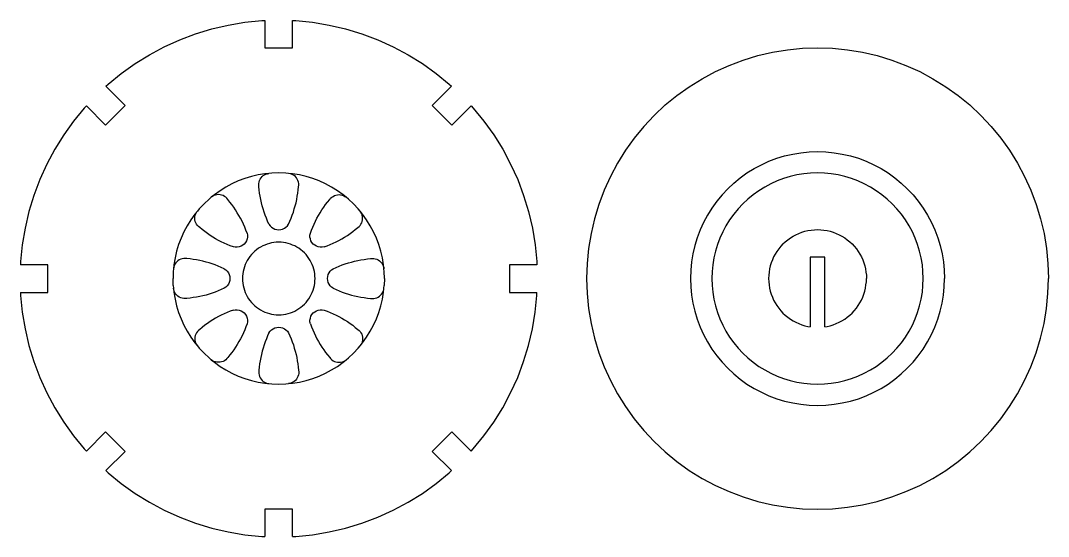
# Model space of a CAD drawing. Extents: x -264 to 264, y -276 to 276.
# Drawn here: x 111.2 to 254.2, y 48.8 to 120.6 of the extents above; entities that cross this region are included whole.
import ezdxf

# ---------------------------------------------------------------- set-up
doc = ezdxf.new("R2010")
doc.units = 0
doc.header["$MEASUREMENT"] = 0
doc.layers.get('0').update_dxf_attribs({"linetype": 'CONTINUOUS'})

msp = doc.modelspace()

# ---------------------------------------------------------------- linework, layer by layer
for p, q in [((140.1, 120.02), (142.42, 120.4)), ((142.42, 120.4), (144.76, 120.63)), ((144.76, 120.63), (145.19, 120.65)), ((145.19, 120.65), (145.19, 116.86)), ((149.04, 116.86), (149.04, 120.65)), ((149.04, 120.65), (149.47, 120.63)), ((149.47, 120.63), (151.81, 120.4)), ((151.81, 120.4), (154.13, 120.02)), ((133.35, 117.97), (135.55, 118.8)), ((135.55, 118.8), (137.8, 119.48)), ((137.8, 119.48), (140.1, 120.02)), ((154.13, 120.02), (156.42, 119.48)), ((156.42, 119.48), (158.68, 118.8)), ((158.68, 118.8), (160.88, 117.97)), ((131.2, 117), (133.35, 117.97)), ((160.88, 117.97), (163.02, 117)), ((127.13, 114.65), (129.13, 115.89)), ((129.13, 115.89), (131.2, 117)), ((145.19, 116.86), (149.04, 116.86)), ((163.02, 117), (165.1, 115.89)), ((165.1, 115.89), (167.1, 114.65)), ((213.74, 115.76), (215.79, 116.24)), ((215.79, 116.24), (217.86, 116.58)), ((217.86, 116.58), (219.95, 116.79)), ((219.95, 116.79), (222.05, 116.86)), ((222.05, 116.86), (224.15, 116.79)), ((224.15, 116.79), (226.24, 116.58)), ((226.24, 116.58), (228.32, 116.24)), ((228.32, 116.24), (230.36, 115.76)), ((125.22, 113.28), (127.13, 114.65)), ((167.1, 114.65), (169.01, 113.28)), ((207.85, 113.54), (209.76, 114.41)), ((209.76, 114.41), (211.73, 115.15)), ((211.73, 115.15), (213.74, 115.76)), ((230.36, 115.76), (232.37, 115.15)), ((232.37, 115.15), (234.34, 114.41)), ((234.34, 114.41), (236.26, 113.54)), ((123.4, 111.78), (125.22, 113.28)), ((169.01, 113.28), (170.83, 111.78)), ((205.99, 112.55), (207.85, 113.54)), ((236.26, 113.54), (238.11, 112.55)), ((123.08, 111.49), (123.4, 111.78)), ((170.83, 111.78), (171.14, 111.49)), ((204.21, 111.44), (205.99, 112.55)), ((238.11, 112.55), (239.89, 111.44)), ((125.76, 108.81), (123.08, 111.49)), ((171.14, 111.49), (168.46, 108.81)), ((200.88, 108.89), (202.5, 110.22)), ((202.5, 110.22), (204.21, 111.44)), ((239.89, 111.44), (241.6, 110.22)), ((241.6, 110.22), (243.23, 108.89)), ((120.36, 108.77), (120.07, 108.46)), ((120.36, 108.77), (123.04, 106.09)), ((123.04, 106.09), (125.76, 108.81)), ((168.46, 108.81), (171.18, 106.09)), ((171.18, 106.09), (173.86, 108.77)), ((173.86, 108.77), (174.16, 108.46)), ((199.34, 107.45), (200.88, 108.89)), ((243.23, 108.89), (244.76, 107.45)), ((120.07, 108.46), (118.58, 106.64)), ((174.16, 108.46), (175.65, 106.64)), ((199.34, 107.45), (197.9, 105.91)), ((244.76, 107.45), (246.2, 105.91)), ((118.58, 106.64), (117.21, 104.72)), ((175.65, 106.64), (177.02, 104.72)), ((197.9, 105.91), (196.57, 104.29)), ((246.2, 105.91), (247.53, 104.29)), ((117.21, 104.72), (115.96, 102.72)), ((177.02, 104.72), (178.27, 102.72)), ((196.57, 104.29), (195.35, 102.58)), ((247.53, 104.29), (248.76, 102.58)), ((115.96, 102.72), (114.85, 100.65)), ((178.27, 102.72), (179.37, 100.65)), ((195.35, 102.58), (194.24, 100.8)), ((216.37, 101.47), (217.48, 101.8)), ((217.48, 101.8), (218.6, 102.06)), ((218.6, 102.06), (219.75, 102.25)), ((219.75, 102.25), (220.9, 102.36)), ((220.9, 102.36), (222.05, 102.4)), ((222.05, 102.4), (223.21, 102.36)), ((223.21, 102.36), (224.36, 102.25)), ((224.36, 102.25), (225.5, 102.06)), ((225.5, 102.06), (226.62, 101.8)), ((226.62, 101.8), (227.73, 101.47)), ((248.76, 102.58), (249.86, 100.8)), ((114.85, 100.65), (113.88, 98.5)), ((179.37, 100.65), (180.35, 98.5)), ((194.24, 100.8), (193.25, 98.94)), ((213.22, 100.04), (214.24, 100.58)), ((214.24, 100.58), (215.29, 101.06)), ((215.29, 101.06), (216.37, 101.47)), ((227.73, 101.47), (228.81, 101.06)), ((228.81, 101.06), (229.86, 100.58)), ((229.86, 100.58), (230.88, 100.04)), ((249.86, 100.8), (250.86, 98.94)), ((142.39, 98.66), (141.49, 98.32)), ((143.31, 98.94), (142.39, 98.66)), ((144.25, 99.16), (143.31, 98.94)), ((145.19, 99.31), (144.25, 99.16)), ((144.53, 98.57), (144.65, 98.75)), ((144.65, 98.75), (144.79, 98.92)), ((144.79, 98.92), (144.95, 99.06)), ((144.95, 99.06), (145.14, 99.18)), ((145.14, 99.18), (145.33, 99.27)), ((145.75, 99.37), (145.19, 99.31)), ((145.33, 99.27), (145.54, 99.33)), ((145.54, 99.33), (145.75, 99.37)), ((146.15, 99.41), (145.75, 99.37)), ((147.11, 99.44), (146.15, 99.41)), ((148.08, 99.41), (147.11, 99.44)), ((148.47, 99.37), (148.08, 99.41)), ((148.69, 99.33), (148.47, 99.37)), ((149.03, 99.31), (148.47, 99.37)), ((148.9, 99.27), (148.69, 99.33)), ((149.09, 99.18), (148.9, 99.27)), ((149.98, 99.16), (149.03, 99.31)), ((149.27, 99.06), (149.09, 99.18)), ((149.44, 98.92), (149.27, 99.06)), ((149.58, 98.75), (149.44, 98.92)), ((149.7, 98.57), (149.58, 98.75)), ((150.92, 98.94), (149.98, 99.16)), ((151.84, 98.66), (150.92, 98.94)), ((152.74, 98.32), (151.84, 98.66)), ((193.25, 98.94), (192.38, 97.03)), ((210.4, 98.02), (211.3, 98.75)), ((211.3, 98.75), (212.24, 99.43)), ((212.24, 99.43), (213.22, 100.04)), ((217.33, 98.66), (216.42, 98.32)), ((218.25, 98.94), (217.33, 98.66)), ((219.18, 99.16), (218.25, 98.94)), ((220.13, 99.31), (219.18, 99.16)), ((221.09, 99.41), (220.13, 99.31)), ((222.05, 99.44), (221.09, 99.41)), ((223.01, 99.41), (222.05, 99.44)), ((223.97, 99.31), (223.01, 99.41)), ((224.92, 99.16), (223.97, 99.31)), ((225.86, 98.94), (224.92, 99.16)), ((226.78, 98.66), (225.86, 98.94)), ((227.68, 98.32), (226.78, 98.66)), ((230.88, 100.04), (231.86, 99.43)), ((231.86, 99.43), (232.8, 98.75)), ((232.8, 98.75), (233.7, 98.02)), ((250.86, 98.94), (251.72, 97.03)), ((113.88, 98.5), (113.05, 96.3)), ((139.76, 97.47), (138.95, 96.96)), ((140.61, 97.92), (139.76, 97.47)), ((141.49, 98.32), (140.61, 97.92)), ((144.33, 97.95), (144.37, 98.17)), ((144.33, 97.74), (144.33, 97.95)), ((144.35, 97.52), (144.33, 97.74)), ((144.39, 97.07), (144.35, 97.52)), ((144.37, 98.17), (144.44, 98.37)), ((144.44, 98.37), (144.53, 98.57)), ((149.79, 98.37), (149.7, 98.57)), ((149.86, 98.17), (149.79, 98.37)), ((149.83, 97.07), (149.88, 97.52)), ((149.89, 97.95), (149.86, 98.17)), ((149.88, 97.52), (149.9, 97.74)), ((149.9, 97.74), (149.89, 97.95)), ((153.62, 97.92), (152.74, 98.32)), ((154.46, 97.47), (153.62, 97.92)), ((155.28, 96.96), (154.46, 97.47)), ((180.35, 98.5), (181.18, 96.3)), ((209.56, 97.23), (208.77, 96.39)), ((209.56, 97.23), (210.4, 98.02)), ((214.7, 97.47), (213.88, 96.96)), ((215.55, 97.92), (214.7, 97.47)), ((216.42, 98.32), (215.55, 97.92)), ((228.55, 97.92), (227.68, 98.32)), ((229.4, 97.47), (228.55, 97.92)), ((230.22, 96.96), (229.4, 97.47)), ((233.7, 98.02), (234.54, 97.23)), ((234.54, 97.23), (235.33, 96.39)), ((113.05, 96.3), (112.37, 94.05)), ((137.42, 95.79), (136.72, 95.13)), ((137.73, 96.05), (137.42, 95.79)), ((138.16, 96.4), (137.73, 96.05)), ((137.91, 96.17), (137.73, 96.05)), ((138.1, 96.27), (137.91, 96.17)), ((138.3, 96.35), (138.1, 96.27)), ((138.95, 96.96), (138.16, 96.4)), ((138.52, 96.39), (138.3, 96.35)), ((138.73, 96.41), (138.52, 96.39)), ((138.95, 96.39), (138.73, 96.41)), ((139.16, 96.35), (138.95, 96.39)), ((139.37, 96.27), (139.16, 96.35)), ((139.56, 96.17), (139.37, 96.27)), ((139.74, 96.05), (139.56, 96.17)), ((139.89, 95.9), (139.74, 96.05)), ((140.03, 95.73), (139.89, 95.9)), ((144.45, 96.62), (144.39, 97.07)), ((144.52, 96.18), (144.45, 96.62)), ((144.61, 95.73), (144.52, 96.18)), ((149.62, 95.73), (149.7, 96.18)), ((149.7, 96.18), (149.77, 96.62)), ((149.77, 96.62), (149.83, 97.07)), ((154.2, 95.73), (154.33, 95.9)), ((154.33, 95.9), (154.49, 96.05)), ((154.49, 96.05), (154.67, 96.17)), ((154.67, 96.17), (154.86, 96.27)), ((154.86, 96.27), (155.07, 96.35)), ((155.07, 96.35), (155.28, 96.39)), ((156.06, 96.4), (155.28, 96.96)), ((155.28, 96.39), (155.5, 96.41)), ((155.5, 96.41), (155.71, 96.39)), ((155.71, 96.39), (155.92, 96.35)), ((155.92, 96.35), (156.13, 96.27)), ((156.5, 96.05), (156.06, 96.4)), ((156.13, 96.27), (156.32, 96.17)), ((156.32, 96.17), (156.5, 96.05)), ((156.81, 95.79), (156.5, 96.05)), ((157.51, 95.13), (156.81, 95.79)), ((181.18, 96.3), (181.86, 94.05)), ((192.38, 97.03), (191.64, 95.06)), ((208.77, 96.39), (208.04, 95.49)), ((212.36, 95.79), (211.66, 95.13)), ((213.1, 96.4), (212.36, 95.79)), ((213.88, 96.96), (213.1, 96.4)), ((231, 96.4), (230.22, 96.96)), ((231.74, 95.79), (231, 96.4)), ((232.45, 95.13), (231.74, 95.79)), ((235.33, 96.39), (236.06, 95.49)), ((251.72, 97.03), (252.46, 95.06)), ((136.06, 94.43), (135.81, 94.12)), ((136.06, 94.43), (136.72, 95.13)), ((140.32, 95.38), (140.03, 95.73)), ((140.59, 95.02), (140.32, 95.38)), ((140.86, 94.66), (140.59, 95.02)), ((141.11, 94.28), (140.86, 94.66)), ((144.71, 95.29), (144.61, 95.73)), ((144.82, 94.85), (144.71, 95.29)), ((144.94, 94.42), (144.82, 94.85)), ((145.08, 93.99), (144.94, 94.42)), ((149.15, 93.99), (149.28, 94.42)), ((149.28, 94.42), (149.41, 94.85)), ((149.41, 94.85), (149.52, 95.29)), ((149.52, 95.29), (149.62, 95.73)), ((153.12, 94.28), (153.37, 94.66)), ((153.37, 94.66), (153.64, 95.02)), ((153.64, 95.02), (153.91, 95.38)), ((153.91, 95.38), (154.2, 95.73)), ((158.17, 94.43), (157.51, 95.13)), ((158.42, 94.12), (158.17, 94.43)), ((191.64, 95.06), (191.03, 93.05)), ((207.36, 94.55), (206.75, 93.57)), ((208.04, 95.49), (207.36, 94.55)), ((211, 94.43), (210.39, 93.69)), ((211.66, 95.13), (211, 94.43)), ((233.1, 94.43), (232.45, 95.13)), ((233.72, 93.69), (233.1, 94.43)), ((236.06, 95.49), (236.74, 94.55)), ((236.74, 94.55), (237.35, 93.57)), ((252.46, 95.06), (253.07, 93.05)), ((112.37, 94.05), (111.83, 91.76)), ((135.45, 93.69), (134.89, 92.91)), ((135.81, 94.12), (135.45, 93.69)), ((135.45, 93.12), (135.46, 93.34)), ((135.46, 92.9), (135.45, 93.12)), ((135.46, 93.34), (135.51, 93.55)), ((135.51, 93.55), (135.58, 93.75)), ((135.58, 93.75), (135.68, 93.95)), ((135.68, 93.95), (135.81, 94.12)), ((141.35, 93.9), (141.11, 94.28)), ((141.58, 93.51), (141.35, 93.9)), ((141.8, 93.12), (141.58, 93.51)), ((142.01, 92.72), (141.8, 93.12)), ((145.23, 93.56), (145.08, 93.99)), ((145.39, 93.14), (145.23, 93.56)), ((145.57, 92.72), (145.39, 93.14)), ((148.66, 92.72), (148.84, 93.14)), ((148.84, 93.14), (149, 93.56)), ((149, 93.56), (149.15, 93.99)), ((152.22, 92.72), (152.42, 93.12)), ((152.42, 93.12), (152.64, 93.51)), ((152.64, 93.51), (152.88, 93.9)), ((152.88, 93.9), (153.12, 94.28)), ((158.55, 93.95), (158.42, 94.12)), ((158.78, 93.69), (158.42, 94.12)), ((158.65, 93.75), (158.55, 93.95)), ((158.72, 93.55), (158.65, 93.75)), ((158.77, 93.34), (158.72, 93.55)), ((158.78, 93.12), (158.77, 93.34)), ((158.77, 92.9), (158.78, 93.12)), ((159.34, 92.91), (158.78, 93.69)), ((181.86, 94.05), (182.39, 91.76)), ((191.03, 93.05), (190.55, 91)), ((206.75, 93.57), (206.21, 92.55)), ((210.39, 93.69), (209.83, 92.91)), ((234.28, 92.91), (233.72, 93.69)), ((237.35, 93.57), (237.89, 92.55)), ((253.07, 93.05), (253.55, 91)), ((111.83, 91.76), (111.45, 89.43)), ((134.38, 92.09), (133.93, 91.24)), ((134.89, 92.91), (134.38, 92.09)), ((135.5, 92.69), (135.46, 92.9)), ((135.58, 92.49), (135.5, 92.69)), ((135.68, 92.29), (135.58, 92.49)), ((135.8, 92.12), (135.68, 92.29)), ((135.95, 91.96), (135.8, 92.12)), ((136.12, 91.82), (135.95, 91.96)), ((136.47, 91.54), (136.12, 91.82)), ((136.83, 91.26), (136.47, 91.54)), ((142.21, 92.31), (142.01, 92.72)), ((142.39, 91.9), (142.21, 92.31)), ((142.56, 91.48), (142.39, 91.9)), ((145.75, 92.31), (145.57, 92.72)), ((145.75, 92.31), (145.91, 92.09)), ((145.91, 92.09), (146.1, 91.9)), ((146.1, 91.9), (146.33, 91.74)), ((146.33, 91.74), (146.58, 91.62)), ((146.58, 91.62), (146.84, 91.55)), ((146.84, 91.55), (147.11, 91.53)), ((147.11, 91.53), (147.39, 91.55)), ((147.39, 91.55), (147.65, 91.62)), ((147.65, 91.62), (147.9, 91.74)), ((147.9, 91.74), (148.12, 91.9)), ((148.12, 91.9), (148.32, 92.09)), ((148.32, 92.09), (148.47, 92.31)), ((148.47, 92.31), (148.66, 92.72)), ((151.67, 91.48), (151.84, 91.9)), ((151.84, 91.9), (152.02, 92.31)), ((152.02, 92.31), (152.22, 92.72)), ((157.4, 91.26), (157.76, 91.54)), ((157.76, 91.54), (158.11, 91.82)), ((158.11, 91.82), (158.28, 91.96)), ((158.28, 91.96), (158.42, 92.12)), ((158.42, 92.12), (158.55, 92.29)), ((158.55, 92.29), (158.65, 92.49)), ((158.65, 92.49), (158.72, 92.69)), ((158.72, 92.69), (158.77, 92.9)), ((159.85, 92.09), (159.34, 92.91)), ((160.3, 91.24), (159.85, 92.09)), ((182.39, 91.76), (182.78, 89.43)), ((205.73, 91.5), (205.32, 90.42)), ((206.21, 92.55), (205.73, 91.5)), ((209.32, 92.09), (208.87, 91.24)), ((209.83, 92.91), (209.32, 92.09)), ((221.16, 91.48), (221.61, 91.52)), ((221.61, 91.52), (222.05, 91.54)), ((222.05, 91.54), (222.5, 91.52)), ((222.5, 91.52), (222.94, 91.48)), ((234.78, 92.09), (234.28, 92.91)), ((235.24, 91.24), (234.78, 92.09)), ((237.89, 92.55), (238.37, 91.5)), ((238.37, 91.5), (238.78, 90.42)), ((133.53, 90.36), (133.19, 89.46)), ((133.93, 91.24), (133.53, 90.36)), ((137.19, 91), (136.83, 91.26)), ((137.57, 90.74), (137.19, 91)), ((137.95, 90.5), (137.57, 90.74)), ((138.34, 90.27), (137.95, 90.5)), ((138.73, 90.05), (138.34, 90.27)), ((142.72, 91.06), (142.56, 91.48)), ((142.72, 90.24), (142.63, 89.99)), ((142.72, 91.06), (142.77, 90.79)), ((142.77, 90.51), (142.72, 90.24)), ((142.77, 90.79), (142.77, 90.51)), ((151.46, 90.79), (151.51, 91.06)), ((151.46, 90.51), (151.46, 90.79)), ((151.51, 90.24), (151.46, 90.51)), ((151.51, 91.06), (151.67, 91.48)), ((151.6, 89.99), (151.51, 90.24)), ((155.49, 90.05), (155.89, 90.27)), ((155.89, 90.27), (156.28, 90.5)), ((156.28, 90.5), (156.66, 90.74)), ((156.66, 90.74), (157.03, 91)), ((157.03, 91), (157.4, 91.26)), ((160.7, 90.36), (160.3, 91.24)), ((161.04, 89.46), (160.7, 90.36)), ((190.55, 91), (190.21, 88.93)), ((205.32, 90.42), (204.99, 89.31)), ((208.47, 90.36), (208.13, 89.46)), ((208.87, 91.24), (208.47, 90.36)), ((217.57, 89.85), (217.91, 90.13)), ((217.91, 90.13), (218.27, 90.39)), ((218.27, 90.39), (218.65, 90.63)), ((218.65, 90.63), (219.04, 90.84)), ((219.04, 90.84), (219.45, 91.02)), ((219.45, 91.02), (219.87, 91.18)), ((219.87, 91.18), (220.29, 91.31)), ((220.29, 91.31), (220.72, 91.41)), ((220.72, 91.41), (221.16, 91.48)), ((222.94, 91.48), (223.38, 91.41)), ((223.38, 91.41), (223.81, 91.31)), ((223.81, 91.31), (224.24, 91.18)), ((224.24, 91.18), (224.65, 91.02)), ((224.65, 91.02), (225.06, 90.84)), ((225.06, 90.84), (225.45, 90.63)), ((225.45, 90.63), (225.83, 90.39)), ((225.83, 90.39), (226.19, 90.13)), ((226.19, 90.13), (226.54, 89.85)), ((235.63, 90.36), (235.24, 91.24)), ((235.97, 89.46), (235.63, 90.36)), ((238.78, 90.42), (239.11, 89.31)), ((253.55, 91), (253.89, 88.93)), ((111.45, 89.43), (111.22, 87.09)), ((133.19, 89.46), (132.91, 88.54)), ((139.13, 89.84), (138.73, 90.05)), ((139.54, 89.65), (139.13, 89.84)), ((139.95, 89.46), (139.54, 89.65)), ((140.37, 89.29), (139.95, 89.46)), ((140.8, 89.13), (140.37, 89.29)), ((141.06, 89.09), (140.8, 89.13)), ((141.34, 89.09), (141.06, 89.09)), ((141.61, 89.13), (141.34, 89.09)), ((141.87, 89.23), (141.61, 89.13)), ((142.1, 89.36), (141.87, 89.23)), ((142.31, 89.54), (142.1, 89.36)), ((142.49, 89.75), (142.31, 89.54)), ((142.63, 89.99), (142.49, 89.75)), ((144.04, 88.74), (143.78, 88.54)), ((144.31, 88.94), (144.04, 88.74)), ((144.59, 89.11), (144.31, 88.94)), ((144.88, 89.27), (144.59, 89.11)), ((145.18, 89.4), (144.88, 89.27)), ((145.49, 89.52), (145.18, 89.4)), ((145.81, 89.62), (145.49, 89.52)), ((146.13, 89.69), (145.81, 89.62)), ((146.45, 89.75), (146.13, 89.69)), ((146.78, 89.78), (146.45, 89.75)), ((147.11, 89.79), (146.78, 89.78)), ((147.44, 89.78), (147.11, 89.79)), ((147.77, 89.75), (147.44, 89.78)), ((148.1, 89.69), (147.77, 89.75)), ((148.42, 89.62), (148.1, 89.69)), ((148.74, 89.52), (148.42, 89.62)), ((149.05, 89.4), (148.74, 89.52)), ((149.35, 89.27), (149.05, 89.4)), ((149.64, 89.11), (149.35, 89.27)), ((149.92, 88.94), (149.64, 89.11)), ((150.19, 88.74), (149.92, 88.94)), ((150.44, 88.54), (150.19, 88.74)), ((151.74, 89.75), (151.6, 89.99)), ((151.91, 89.54), (151.74, 89.75)), ((152.12, 89.36), (151.91, 89.54)), ((152.36, 89.23), (152.12, 89.36)), ((152.62, 89.13), (152.36, 89.23)), ((152.89, 89.09), (152.62, 89.13)), ((153.16, 89.09), (152.89, 89.09)), ((153.43, 89.13), (153.16, 89.09)), ((153.43, 89.13), (153.85, 89.29)), ((153.85, 89.29), (154.27, 89.46)), ((154.27, 89.46), (154.69, 89.65)), ((154.69, 89.65), (155.09, 89.84)), ((155.09, 89.84), (155.49, 90.05)), ((161.31, 88.54), (161.04, 89.46)), ((182.78, 89.43), (183.01, 87.09)), ((190.21, 88.93), (190, 86.84)), ((204.99, 89.31), (204.73, 88.18)), ((208.13, 89.46), (207.85, 88.54)), ((216.66, 88.88), (216.4, 88.52)), ((216.94, 89.22), (216.66, 88.88)), ((217.24, 89.55), (216.94, 89.22)), ((217.24, 89.55), (217.57, 89.85)), ((226.54, 89.85), (226.86, 89.55)), ((226.86, 89.55), (227.16, 89.22)), ((227.16, 89.22), (227.45, 88.88)), ((227.45, 88.88), (227.71, 88.52)), ((236.25, 88.54), (235.97, 89.46)), ((239.11, 89.31), (239.38, 88.18)), ((253.89, 88.93), (254.1, 86.84)), ((132.69, 87.61), (132.54, 86.66)), ((132.91, 88.54), (132.69, 87.61)), ((133.28, 87.32), (133.1, 87.2)), ((133.48, 87.42), (133.28, 87.32)), ((133.68, 87.48), (133.48, 87.42)), ((133.9, 87.52), (133.68, 87.48)), ((134.12, 87.53), (133.9, 87.52)), ((134.33, 87.5), (134.12, 87.53)), ((134.78, 87.46), (134.33, 87.5)), ((135.23, 87.4), (134.78, 87.46)), ((135.67, 87.33), (135.23, 87.4)), ((136.12, 87.24), (135.67, 87.33)), ((136.56, 87.14), (136.12, 87.24)), ((142.74, 87.26), (142.58, 86.97)), ((142.91, 87.54), (142.74, 87.26)), ((143.11, 87.81), (142.91, 87.54)), ((143.32, 88.07), (143.11, 87.81)), ((143.54, 88.31), (143.32, 88.07)), ((143.78, 88.54), (143.54, 88.31)), ((150.68, 88.31), (150.44, 88.54)), ((150.91, 88.07), (150.68, 88.31)), ((151.12, 87.81), (150.91, 88.07)), ((151.31, 87.54), (151.12, 87.81)), ((151.49, 87.26), (151.31, 87.54)), ((151.64, 86.97), (151.49, 87.26)), ((157.67, 87.14), (158.11, 87.24)), ((158.11, 87.24), (158.55, 87.33)), ((158.55, 87.33), (159, 87.4)), ((159, 87.4), (159.45, 87.46)), ((159.45, 87.46), (159.9, 87.5)), ((159.9, 87.5), (160.11, 87.53)), ((160.11, 87.53), (160.33, 87.52)), ((160.33, 87.52), (160.54, 87.48)), ((160.54, 87.48), (160.75, 87.42)), ((160.75, 87.42), (160.95, 87.32)), ((160.95, 87.32), (161.13, 87.2)), ((161.53, 87.61), (161.31, 88.54)), ((161.69, 86.66), (161.53, 87.61)), ((204.73, 88.18), (204.54, 87.04)), ((207.63, 87.61), (207.47, 86.66)), ((207.85, 88.54), (207.63, 87.61)), ((215.77, 87.34), (215.61, 86.92)), ((215.95, 87.75), (215.77, 87.34)), ((216.16, 88.14), (215.95, 87.75)), ((216.4, 88.52), (216.16, 88.14)), ((221.05, 87.69), (221.05, 78.01)), ((223.05, 87.69), (221.05, 87.69)), ((223.05, 78.01), (223.05, 87.69)), ((227.71, 88.52), (227.94, 88.14)), ((227.94, 88.14), (228.15, 87.75)), ((228.15, 87.75), (228.33, 87.34)), ((228.33, 87.34), (228.49, 86.92)), ((236.47, 87.61), (236.25, 88.54)), ((236.63, 86.66), (236.47, 87.61)), ((239.38, 88.18), (239.56, 87.04)), ((111.22, 87.09), (111.21, 86.66)), ((115, 86.66), (111.21, 86.66)), ((115, 82.81), (115, 86.66)), ((132.48, 86.1), (132.44, 85.7)), ((132.54, 86.66), (132.48, 86.1)), ((132.52, 86.31), (132.48, 86.1)), ((132.58, 86.52), (132.52, 86.31)), ((132.68, 86.72), (132.58, 86.52)), ((132.79, 86.9), (132.68, 86.72)), ((132.94, 87.06), (132.79, 86.9)), ((133.1, 87.2), (132.94, 87.06)), ((137, 87.03), (136.56, 87.14)), ((137.43, 86.91), (137, 87.03)), ((137.86, 86.77), (137.43, 86.91)), ((138.29, 86.62), (137.86, 86.77)), ((138.71, 86.46), (138.29, 86.62)), ((139.13, 86.29), (138.71, 86.46)), ((139.54, 86.1), (139.13, 86.29)), ((139.54, 86.1), (139.76, 85.94)), ((139.76, 85.94), (139.96, 85.75)), ((142.24, 86.05), (142.16, 85.72)), ((142.33, 86.36), (142.24, 86.05)), ((142.45, 86.67), (142.33, 86.36)), ((142.58, 86.97), (142.45, 86.67)), ((151.78, 86.67), (151.64, 86.97)), ((151.9, 86.36), (151.78, 86.67)), ((151.99, 86.05), (151.9, 86.36)), ((152.07, 85.72), (151.99, 86.05)), ((154.27, 85.75), (154.46, 85.94)), ((154.46, 85.94), (154.69, 86.1)), ((154.69, 86.1), (155.1, 86.29)), ((155.1, 86.29), (155.52, 86.46)), ((155.52, 86.46), (155.94, 86.62)), ((155.94, 86.62), (156.36, 86.77)), ((156.36, 86.77), (156.8, 86.91)), ((156.8, 86.91), (157.23, 87.03)), ((157.23, 87.03), (157.67, 87.14)), ((161.13, 87.2), (161.29, 87.06)), ((161.29, 87.06), (161.43, 86.9)), ((161.43, 86.9), (161.55, 86.72)), ((161.55, 86.72), (161.64, 86.52)), ((161.64, 86.52), (161.71, 86.31)), ((161.74, 86.1), (161.69, 86.66)), ((161.71, 86.31), (161.74, 86.1)), ((161.78, 85.7), (161.74, 86.1)), ((183.02, 86.66), (179.23, 86.66)), ((179.23, 86.66), (179.23, 82.81)), ((183.01, 87.09), (183.02, 86.66)), ((190, 86.84), (189.93, 84.74)), ((204.42, 85.89), (204.39, 84.74)), ((204.54, 87.04), (204.42, 85.89)), ((207.47, 86.66), (207.38, 85.7)), ((215.38, 86.07), (215.31, 85.63)), ((215.48, 86.5), (215.38, 86.07)), ((215.61, 86.92), (215.48, 86.5)), ((228.49, 86.92), (228.62, 86.5)), ((228.62, 86.5), (228.72, 86.07)), ((228.72, 86.07), (228.79, 85.63)), ((236.72, 85.7), (236.63, 86.66)), ((239.56, 87.04), (239.68, 85.89)), ((239.68, 85.89), (239.72, 84.74)), ((254.1, 86.84), (254.17, 84.74)), ((132.44, 85.7), (132.41, 84.74)), ((132.44, 83.78), (132.41, 84.74)), ((139.96, 85.75), (140.11, 85.52)), ((140.11, 85.52), (140.23, 85.28)), ((140.23, 85.28), (140.3, 85.01)), ((140.3, 84.47), (140.23, 84.2)), ((140.3, 85.01), (140.32, 84.74)), ((140.32, 84.74), (140.3, 84.47)), ((142.07, 85.07), (142.06, 84.74)), ((142.06, 84.74), (142.07, 84.41)), ((142.11, 85.4), (142.07, 85.07)), ((142.07, 84.41), (142.11, 84.08)), ((142.16, 85.72), (142.11, 85.4)), ((152.12, 85.4), (152.07, 85.72)), ((152.15, 85.07), (152.12, 85.4)), ((152.12, 84.08), (152.15, 84.41)), ((152.16, 84.74), (152.15, 85.07)), ((152.15, 84.41), (152.16, 84.74)), ((153.9, 84.74), (153.93, 85.01)), ((153.93, 84.47), (153.9, 84.74)), ((153.93, 85.01), (154, 85.28)), ((154, 84.2), (153.93, 84.47)), ((154, 85.28), (154.11, 85.52)), ((154.11, 85.52), (154.27, 85.75)), ((161.82, 84.74), (161.78, 85.7)), ((161.82, 84.74), (161.78, 83.78)), ((189.93, 84.74), (190, 82.64)), ((204.39, 84.74), (204.42, 83.58)), ((207.38, 85.7), (207.35, 84.74)), ((207.35, 84.74), (207.38, 83.78)), ((215.26, 85.18), (215.25, 84.74)), ((215.25, 84.74), (215.26, 84.29)), ((215.31, 85.63), (215.26, 85.18)), ((228.79, 85.63), (228.84, 85.18)), ((228.84, 85.18), (228.85, 84.74)), ((228.84, 84.29), (228.85, 84.74)), ((236.75, 84.74), (236.72, 85.7)), ((236.72, 83.78), (236.75, 84.74)), ((239.68, 83.58), (239.72, 84.74)), ((254.1, 82.64), (254.17, 84.74)), ((132.44, 83.78), (132.48, 83.38)), ((132.48, 83.38), (132.54, 82.82)), ((132.52, 83.16), (132.48, 83.38)), ((132.58, 82.96), (132.52, 83.16)), ((132.68, 82.76), (132.58, 82.96)), ((138.71, 83.02), (138.29, 82.85)), ((139.13, 83.19), (138.71, 83.02)), ((139.54, 83.38), (139.13, 83.19)), ((139.76, 83.53), (139.54, 83.38)), ((139.96, 83.73), (139.76, 83.53)), ((140.11, 83.95), (139.96, 83.73)), ((140.23, 84.2), (140.11, 83.95)), ((142.11, 84.08), (142.16, 83.75)), ((142.16, 83.75), (142.24, 83.43)), ((142.24, 83.43), (142.33, 83.12)), ((142.33, 83.12), (142.45, 82.81)), ((151.78, 82.81), (151.9, 83.12)), ((151.9, 83.12), (151.99, 83.43)), ((151.99, 83.43), (152.07, 83.75)), ((152.07, 83.75), (152.12, 84.08)), ((154.11, 83.95), (154, 84.2)), ((154.27, 83.73), (154.11, 83.95)), ((154.46, 83.53), (154.27, 83.73)), ((154.69, 83.38), (154.46, 83.53)), ((154.69, 83.38), (155.1, 83.19)), ((155.1, 83.19), (155.52, 83.02)), ((155.52, 83.02), (155.94, 82.85)), ((161.55, 82.76), (161.64, 82.96)), ((161.64, 82.96), (161.71, 83.16)), ((161.69, 82.82), (161.74, 83.38)), ((161.71, 83.16), (161.74, 83.38)), ((161.74, 83.38), (161.78, 83.78)), ((204.42, 83.58), (204.54, 82.43)), ((207.38, 83.78), (207.47, 82.82)), ((215.26, 84.29), (215.31, 83.85)), ((215.31, 83.85), (215.38, 83.41)), ((215.38, 83.41), (215.48, 82.98)), ((215.48, 82.98), (215.61, 82.55)), ((228.49, 82.55), (228.62, 82.98)), ((228.62, 82.98), (228.72, 83.41)), ((228.72, 83.41), (228.79, 83.85)), ((228.79, 83.85), (228.84, 84.29)), ((236.63, 82.82), (236.72, 83.78)), ((239.56, 82.43), (239.68, 83.58)), ((111.21, 82.81), (111.22, 82.39)), ((111.21, 82.81), (115, 82.81)), ((111.22, 82.39), (111.45, 80.04)), ((132.54, 82.82), (132.69, 81.87)), ((132.79, 82.58), (132.68, 82.76)), ((132.69, 81.87), (132.91, 80.93)), ((132.94, 82.42), (132.79, 82.58)), ((133.1, 82.27), (132.94, 82.42)), ((133.28, 82.15), (133.1, 82.27)), ((133.48, 82.06), (133.28, 82.15)), ((133.68, 81.99), (133.48, 82.06)), ((133.9, 81.96), (133.68, 81.99)), ((134.12, 81.95), (133.9, 81.96)), ((134.33, 81.97), (134.12, 81.95)), ((134.78, 82.02), (134.33, 81.97)), ((135.23, 82.08), (134.78, 82.02)), ((135.67, 82.15), (135.23, 82.08)), ((136.12, 82.23), (135.67, 82.15)), ((136.56, 82.33), (136.12, 82.23)), ((137, 82.44), (136.56, 82.33)), ((137.43, 82.57), (137, 82.44)), ((137.86, 82.7), (137.43, 82.57)), ((138.29, 82.85), (137.86, 82.7)), ((142.45, 82.81), (142.58, 82.5)), ((142.58, 82.5), (142.74, 82.21)), ((142.74, 82.21), (142.91, 81.93)), ((142.91, 81.93), (143.11, 81.66)), ((143.11, 81.66), (143.32, 81.41)), ((150.91, 81.41), (151.12, 81.66)), ((151.12, 81.66), (151.31, 81.93)), ((151.31, 81.93), (151.49, 82.21)), ((151.49, 82.21), (151.64, 82.5)), ((151.64, 82.5), (151.78, 82.81)), ((155.94, 82.85), (156.36, 82.7)), ((156.36, 82.7), (156.8, 82.57)), ((156.8, 82.57), (157.23, 82.44)), ((157.23, 82.44), (157.67, 82.33)), ((157.67, 82.33), (158.11, 82.23)), ((158.11, 82.23), (158.55, 82.15)), ((158.55, 82.15), (159, 82.08)), ((159, 82.08), (159.45, 82.02)), ((159.45, 82.02), (159.9, 81.97)), ((159.9, 81.97), (160.11, 81.95)), ((160.11, 81.95), (160.33, 81.96)), ((160.33, 81.96), (160.54, 81.99)), ((160.54, 81.99), (160.75, 82.06)), ((160.75, 82.06), (160.95, 82.15)), ((160.95, 82.15), (161.13, 82.27)), ((161.13, 82.27), (161.29, 82.42)), ((161.29, 82.42), (161.43, 82.58)), ((161.31, 80.93), (161.53, 81.87)), ((161.43, 82.58), (161.55, 82.76)), ((161.53, 81.87), (161.69, 82.82)), ((179.23, 82.81), (183.02, 82.81)), ((182.78, 80.04), (183.01, 82.39)), ((183.01, 82.39), (183.02, 82.81)), ((190, 82.64), (190.21, 80.55)), ((204.54, 82.43), (204.73, 81.29)), ((207.47, 82.82), (207.63, 81.87)), ((207.63, 81.87), (207.85, 80.93)), ((215.61, 82.55), (215.77, 82.14)), ((215.77, 82.14), (215.95, 81.73)), ((215.95, 81.73), (216.16, 81.34)), ((227.94, 81.34), (228.15, 81.73)), ((228.15, 81.73), (228.33, 82.14)), ((228.33, 82.14), (228.49, 82.55)), ((236.25, 80.93), (236.47, 81.87)), ((236.47, 81.87), (236.63, 82.82)), ((239.38, 81.29), (239.56, 82.43)), ((253.89, 80.55), (254.1, 82.64)), ((132.91, 80.93), (133.19, 80.01)), ((140.37, 80.19), (139.95, 80.01)), ((140.8, 80.34), (140.37, 80.19)), ((140.8, 80.34), (141.06, 80.39)), ((141.06, 80.39), (141.34, 80.39)), ((141.34, 80.39), (141.61, 80.34)), ((141.61, 80.34), (141.87, 80.25)), ((141.87, 80.25), (142.1, 80.11)), ((142.1, 80.11), (142.31, 79.94)), ((143.32, 81.41), (143.54, 81.17)), ((143.54, 81.17), (143.78, 80.94)), ((143.78, 80.94), (144.04, 80.73)), ((144.04, 80.73), (144.31, 80.54)), ((144.31, 80.54), (144.59, 80.37)), ((144.59, 80.37), (144.88, 80.21)), ((144.88, 80.21), (145.18, 80.07)), ((145.18, 80.07), (145.49, 79.96)), ((148.74, 79.96), (149.05, 80.07)), ((149.05, 80.07), (149.35, 80.21)), ((149.35, 80.21), (149.64, 80.37)), ((149.64, 80.37), (149.92, 80.54)), ((149.92, 80.54), (150.19, 80.73)), ((150.19, 80.73), (150.44, 80.94)), ((150.44, 80.94), (150.68, 81.17)), ((150.68, 81.17), (150.91, 81.41)), ((151.91, 79.94), (152.12, 80.11)), ((152.12, 80.11), (152.36, 80.25)), ((152.36, 80.25), (152.62, 80.34)), ((152.62, 80.34), (152.89, 80.39)), ((152.89, 80.39), (153.16, 80.39)), ((153.16, 80.39), (153.43, 80.34)), ((153.43, 80.34), (153.85, 80.19)), ((153.85, 80.19), (154.27, 80.01)), ((161.04, 80.01), (161.31, 80.93)), ((190.21, 80.55), (190.55, 78.47)), ((204.73, 81.29), (204.99, 80.17)), ((204.99, 80.17), (205.32, 79.06)), ((207.85, 80.93), (208.13, 80.01)), ((216.16, 81.34), (216.4, 80.96)), ((216.4, 80.96), (216.66, 80.6)), ((216.66, 80.6), (216.94, 80.25)), ((216.94, 80.25), (217.24, 79.93)), ((226.86, 79.93), (227.16, 80.25)), ((227.16, 80.25), (227.45, 80.6)), ((227.45, 80.6), (227.71, 80.96)), ((227.71, 80.96), (227.94, 81.34)), ((235.97, 80.01), (236.25, 80.93)), ((238.78, 79.06), (239.11, 80.17)), ((239.11, 80.17), (239.38, 81.29)), ((253.55, 78.47), (253.89, 80.55)), ((111.45, 80.04), (111.83, 77.72)), ((133.19, 80.01), (133.53, 79.11)), ((133.53, 79.11), (133.93, 78.24)), ((137.57, 78.73), (137.19, 78.48)), ((137.95, 78.98), (137.57, 78.73)), ((138.34, 79.21), (137.95, 78.98)), ((138.73, 79.43), (138.34, 79.21)), ((139.13, 79.64), (138.73, 79.43)), ((139.54, 79.83), (139.13, 79.64)), ((139.95, 80.01), (139.54, 79.83)), ((142.31, 79.94), (142.49, 79.73)), ((142.49, 79.73), (142.63, 79.49)), ((142.63, 79.49), (142.72, 79.23)), ((142.72, 79.23), (142.77, 78.96)), ((142.77, 78.69), (142.72, 78.42)), ((142.77, 78.96), (142.77, 78.69)), ((145.49, 79.96), (145.81, 79.86)), ((145.81, 79.86), (146.13, 79.79)), ((146.13, 79.79), (146.45, 79.73)), ((146.45, 79.73), (146.78, 79.7)), ((146.78, 79.7), (147.11, 79.69)), ((147.11, 79.69), (147.44, 79.7)), ((147.44, 79.7), (147.77, 79.73)), ((147.77, 79.73), (148.1, 79.79)), ((148.1, 79.79), (148.42, 79.86)), ((148.42, 79.86), (148.74, 79.96)), ((151.46, 78.96), (151.51, 79.23)), ((151.46, 78.69), (151.46, 78.96)), ((151.51, 78.42), (151.46, 78.69)), ((151.51, 79.23), (151.6, 79.49)), ((151.6, 79.49), (151.74, 79.73)), ((151.74, 79.73), (151.91, 79.94)), ((154.27, 80.01), (154.69, 79.83)), ((154.69, 79.83), (155.09, 79.64)), ((155.09, 79.64), (155.49, 79.43)), ((155.49, 79.43), (155.89, 79.21)), ((155.89, 79.21), (156.28, 78.98)), ((156.28, 78.98), (156.66, 78.73)), ((156.66, 78.73), (157.03, 78.48)), ((160.3, 78.24), (160.7, 79.11)), ((160.7, 79.11), (161.04, 80.01)), ((182.39, 77.72), (182.78, 80.04)), ((205.32, 79.06), (205.73, 77.98)), ((208.13, 80.01), (208.47, 79.11)), ((208.47, 79.11), (208.87, 78.24)), ((217.24, 79.93), (217.57, 79.63)), ((217.57, 79.63), (217.91, 79.34)), ((217.91, 79.34), (218.27, 79.08)), ((218.27, 79.08), (218.65, 78.85)), ((218.65, 78.85), (219.04, 78.64)), ((219.04, 78.64), (219.45, 78.46)), ((224.65, 78.46), (225.06, 78.64)), ((225.06, 78.64), (225.45, 78.85)), ((225.45, 78.85), (225.83, 79.08)), ((225.83, 79.08), (226.19, 79.34)), ((226.19, 79.34), (226.54, 79.63)), ((226.54, 79.63), (226.86, 79.93)), ((235.24, 78.24), (235.63, 79.11)), ((235.63, 79.11), (235.97, 80.01)), ((238.37, 77.98), (238.78, 79.06)), ((111.83, 77.72), (112.37, 75.43)), ((133.93, 78.24), (134.38, 77.39)), ((134.38, 77.39), (134.89, 76.57)), ((135.8, 77.36), (135.68, 77.18)), ((135.95, 77.52), (135.8, 77.36)), ((136.12, 77.65), (135.95, 77.52)), ((136.47, 77.94), (136.12, 77.65)), ((136.83, 78.22), (136.47, 77.94)), ((137.19, 78.48), (136.83, 78.22)), ((142.39, 77.58), (142.21, 77.17)), ((142.56, 78), (142.39, 77.58)), ((142.72, 78.42), (142.56, 78)), ((145.75, 77.16), (145.91, 77.39)), ((145.91, 77.39), (146.1, 77.58)), ((146.1, 77.58), (146.33, 77.74)), ((146.33, 77.74), (146.58, 77.85)), ((146.58, 77.85), (146.84, 77.93)), ((146.84, 77.93), (147.11, 77.95)), ((147.11, 77.95), (147.39, 77.93)), ((147.39, 77.93), (147.65, 77.85)), ((147.65, 77.85), (147.9, 77.74)), ((147.9, 77.74), (148.12, 77.58)), ((148.12, 77.58), (148.32, 77.39)), ((148.32, 77.39), (148.47, 77.16)), ((151.51, 78.42), (151.67, 78)), ((151.67, 78), (151.84, 77.58)), ((151.84, 77.58), (152.02, 77.17)), ((157.03, 78.48), (157.4, 78.22)), ((157.4, 78.22), (157.76, 77.94)), ((157.76, 77.94), (158.11, 77.65)), ((158.11, 77.65), (158.28, 77.52)), ((158.28, 77.52), (158.42, 77.36)), ((158.42, 77.36), (158.55, 77.18)), ((159.34, 76.57), (159.85, 77.39)), ((159.85, 77.39), (160.3, 78.24)), ((181.86, 75.43), (182.39, 77.72)), ((190.55, 78.47), (191.03, 76.43)), ((205.73, 77.98), (206.21, 76.93)), ((208.87, 78.24), (209.32, 77.39)), ((209.32, 77.39), (209.83, 76.57)), ((219.45, 78.46), (219.87, 78.3)), ((219.87, 78.3), (220.29, 78.17)), ((220.29, 78.17), (220.72, 78.07)), ((220.72, 78.07), (221.05, 78.01)), ((223.05, 78.01), (223.38, 78.07)), ((223.38, 78.07), (223.81, 78.17)), ((223.81, 78.17), (224.24, 78.3)), ((224.24, 78.3), (224.65, 78.46)), ((234.28, 76.57), (234.78, 77.39)), ((234.78, 77.39), (235.24, 78.24)), ((237.89, 76.93), (238.37, 77.98)), ((253.07, 76.43), (253.55, 78.47)), ((134.89, 76.57), (135.45, 75.79)), ((135.46, 76.57), (135.45, 76.36)), ((135.45, 76.36), (135.46, 76.14)), ((135.45, 75.79), (135.81, 75.35)), ((135.5, 76.79), (135.46, 76.57)), ((135.46, 76.14), (135.51, 75.93)), ((135.58, 76.99), (135.5, 76.79)), ((135.51, 75.93), (135.58, 75.72)), ((135.68, 77.18), (135.58, 76.99)), ((141.58, 75.96), (141.35, 75.57)), ((141.8, 76.36), (141.58, 75.96)), ((142.01, 76.76), (141.8, 76.36)), ((142.21, 77.17), (142.01, 76.76)), ((145.23, 75.91), (145.08, 75.49)), ((145.39, 76.34), (145.23, 75.91)), ((145.57, 76.75), (145.39, 76.34)), ((145.75, 77.16), (145.57, 76.75)), ((148.47, 77.16), (148.66, 76.75)), ((148.66, 76.75), (148.84, 76.34)), ((148.84, 76.34), (149, 75.91)), ((149, 75.91), (149.15, 75.49)), ((152.02, 77.17), (152.22, 76.76)), ((152.22, 76.76), (152.42, 76.36)), ((152.42, 76.36), (152.64, 75.96)), ((152.64, 75.96), (152.88, 75.57)), ((158.42, 75.35), (158.78, 75.79)), ((158.55, 77.18), (158.65, 76.99)), ((158.65, 76.99), (158.72, 76.79)), ((158.72, 75.93), (158.65, 75.72)), ((158.72, 76.79), (158.77, 76.57)), ((158.77, 76.14), (158.72, 75.93)), ((158.77, 76.57), (158.78, 76.36)), ((158.78, 76.36), (158.77, 76.14)), ((158.78, 75.79), (159.34, 76.57)), ((191.03, 76.43), (191.64, 74.41)), ((206.21, 76.93), (206.75, 75.91)), ((206.75, 75.91), (207.36, 74.92)), ((209.83, 76.57), (210.39, 75.79)), ((210.39, 75.79), (211, 75.04)), ((233.1, 75.04), (233.72, 75.79)), ((233.72, 75.79), (234.28, 76.57)), ((236.74, 74.92), (237.35, 75.91)), ((237.35, 75.91), (237.89, 76.93)), ((252.46, 74.41), (253.07, 76.43)), ((112.37, 75.43), (113.05, 73.18)), ((135.58, 75.72), (135.68, 75.53)), ((135.68, 75.53), (135.81, 75.35)), ((135.81, 75.35), (136.06, 75.04)), ((136.06, 75.04), (136.72, 74.34)), ((137.42, 73.68), (136.72, 74.34)), ((140.59, 74.45), (140.32, 74.09)), ((140.86, 74.82), (140.59, 74.45)), ((141.11, 75.19), (140.86, 74.82)), ((141.35, 75.57), (141.11, 75.19)), ((144.82, 74.62), (144.71, 74.18)), ((144.94, 75.06), (144.82, 74.62)), ((145.08, 75.49), (144.94, 75.06)), ((149.15, 75.49), (149.28, 75.06)), ((149.28, 75.06), (149.41, 74.62)), ((149.41, 74.62), (149.52, 74.18)), ((152.88, 75.57), (153.12, 75.19)), ((153.12, 75.19), (153.37, 74.82)), ((153.37, 74.82), (153.64, 74.45)), ((153.64, 74.45), (153.91, 74.09)), ((157.51, 74.34), (156.81, 73.68)), ((158.17, 75.04), (157.51, 74.34)), ((158.17, 75.04), (158.42, 75.35)), ((158.55, 75.53), (158.42, 75.35)), ((158.65, 75.72), (158.55, 75.53)), ((181.18, 73.18), (181.86, 75.43)), ((191.64, 74.41), (192.38, 72.45)), ((207.36, 74.92), (208.04, 73.99)), ((211, 75.04), (211.66, 74.34)), ((211.66, 74.34), (212.36, 73.68)), ((231.74, 73.68), (232.45, 74.34)), ((232.45, 74.34), (233.1, 75.04)), ((236.06, 73.99), (236.74, 74.92)), ((251.72, 72.45), (252.46, 74.41)), ((113.05, 73.18), (113.88, 70.97)), ((137.42, 73.68), (137.73, 73.43)), ((137.91, 73.3), (137.73, 73.43)), ((137.73, 73.43), (138.16, 73.07)), ((138.1, 73.2), (137.91, 73.3)), ((138.3, 73.13), (138.1, 73.2)), ((138.16, 73.07), (138.95, 72.51)), ((138.52, 73.09), (138.3, 73.13)), ((138.73, 73.07), (138.52, 73.09)), ((138.95, 73.09), (138.73, 73.07)), ((139.16, 73.13), (138.95, 73.09)), ((139.37, 73.2), (139.16, 73.13)), ((139.56, 73.3), (139.37, 73.2)), ((139.74, 73.43), (139.56, 73.3)), ((139.89, 73.58), (139.74, 73.43)), ((140.03, 73.74), (139.89, 73.58)), ((140.32, 74.09), (140.03, 73.74)), ((144.52, 73.3), (144.45, 72.85)), ((144.61, 73.74), (144.52, 73.3)), ((144.71, 74.18), (144.61, 73.74)), ((149.52, 74.18), (149.62, 73.74)), ((149.62, 73.74), (149.7, 73.3)), ((149.7, 73.3), (149.77, 72.85)), ((153.91, 74.09), (154.2, 73.74)), ((154.2, 73.74), (154.33, 73.58)), ((154.33, 73.58), (154.49, 73.43)), ((154.49, 73.43), (154.67, 73.3)), ((154.67, 73.3), (154.86, 73.2)), ((154.86, 73.2), (155.07, 73.13)), ((155.07, 73.13), (155.28, 73.09)), ((155.28, 73.09), (155.5, 73.07)), ((155.28, 72.51), (156.06, 73.07)), ((155.5, 73.07), (155.71, 73.09)), ((155.71, 73.09), (155.92, 73.13)), ((155.92, 73.13), (156.13, 73.2)), ((156.06, 73.07), (156.5, 73.43)), ((156.13, 73.2), (156.32, 73.3)), ((156.32, 73.3), (156.5, 73.43)), ((156.5, 73.43), (156.81, 73.68)), ((180.35, 70.97), (181.18, 73.18)), ((208.04, 73.99), (208.77, 73.09)), ((208.77, 73.09), (209.56, 72.25)), ((212.36, 73.68), (213.1, 73.07)), ((213.1, 73.07), (213.88, 72.51)), ((230.22, 72.51), (231, 73.07)), ((231, 73.07), (231.74, 73.68)), ((234.54, 72.25), (235.33, 73.09)), ((235.33, 73.09), (236.06, 73.99)), ((138.95, 72.51), (139.76, 72.01)), ((139.76, 72.01), (140.61, 71.55)), ((140.61, 71.55), (141.49, 71.16)), ((144.35, 71.96), (144.33, 71.74)), ((144.33, 71.74), (144.33, 71.52)), ((144.33, 71.52), (144.37, 71.31)), ((144.39, 72.41), (144.35, 71.96)), ((144.45, 72.85), (144.39, 72.41)), ((149.77, 72.85), (149.83, 72.41)), ((149.83, 72.41), (149.88, 71.96)), ((149.89, 71.52), (149.86, 71.31)), ((149.88, 71.96), (149.9, 71.74)), ((149.9, 71.74), (149.89, 71.52)), ((152.74, 71.16), (153.62, 71.55)), ((153.62, 71.55), (154.46, 72.01)), ((154.46, 72.01), (155.28, 72.51)), ((192.38, 72.45), (193.25, 70.53)), ((209.56, 72.25), (210.4, 71.46)), ((213.88, 72.51), (214.7, 72.01)), ((214.7, 72.01), (215.55, 71.55)), ((215.55, 71.55), (216.42, 71.16)), ((227.68, 71.16), (228.55, 71.55)), ((228.55, 71.55), (229.4, 72.01)), ((229.4, 72.01), (230.22, 72.51)), ((233.7, 71.46), (234.54, 72.25)), ((250.86, 70.53), (251.72, 72.45)), ((113.88, 70.97), (114.85, 68.83)), ((141.49, 71.16), (142.39, 70.82)), ((142.39, 70.82), (143.31, 70.54)), ((143.31, 70.54), (144.25, 70.32)), ((144.25, 70.32), (145.19, 70.16)), ((144.37, 71.31), (144.44, 71.1)), ((144.44, 71.1), (144.53, 70.91)), ((144.53, 70.91), (144.65, 70.73)), ((144.65, 70.73), (144.79, 70.56)), ((144.79, 70.56), (144.95, 70.42)), ((144.95, 70.42), (145.14, 70.3)), ((145.14, 70.3), (145.33, 70.21)), ((145.19, 70.16), (145.75, 70.11)), ((145.33, 70.21), (145.54, 70.14)), ((145.54, 70.14), (145.75, 70.11)), ((145.75, 70.11), (146.15, 70.07)), ((146.15, 70.07), (147.11, 70.04)), ((147.11, 70.04), (148.08, 70.07)), ((148.08, 70.07), (148.47, 70.11)), ((148.47, 70.11), (149.03, 70.16)), ((148.69, 70.14), (148.47, 70.11)), ((148.9, 70.21), (148.69, 70.14)), ((149.09, 70.3), (148.9, 70.21)), ((149.03, 70.16), (149.98, 70.32)), ((149.27, 70.42), (149.09, 70.3)), ((149.44, 70.56), (149.27, 70.42)), ((149.58, 70.73), (149.44, 70.56)), ((149.7, 70.91), (149.58, 70.73)), ((149.79, 71.1), (149.7, 70.91)), ((149.86, 71.31), (149.79, 71.1)), ((149.98, 70.32), (150.92, 70.54)), ((150.92, 70.54), (151.84, 70.82)), ((151.84, 70.82), (152.74, 71.16)), ((179.37, 68.83), (180.35, 70.97)), ((193.25, 70.53), (194.24, 68.68)), ((210.4, 71.46), (211.3, 70.72)), ((211.3, 70.72), (212.24, 70.05)), ((216.42, 71.16), (217.33, 70.82)), ((217.33, 70.82), (218.25, 70.54)), ((218.25, 70.54), (219.18, 70.32)), ((219.18, 70.32), (220.13, 70.16)), ((220.13, 70.16), (221.09, 70.07)), ((221.09, 70.07), (222.05, 70.04)), ((222.05, 70.04), (223.01, 70.07)), ((223.01, 70.07), (223.97, 70.16)), ((223.97, 70.16), (224.92, 70.32)), ((224.92, 70.32), (225.86, 70.54)), ((225.86, 70.54), (226.78, 70.82)), ((226.78, 70.82), (227.68, 71.16)), ((231.86, 70.05), (232.8, 70.72)), ((232.8, 70.72), (233.7, 71.46)), ((249.86, 68.68), (250.86, 70.53)), ((114.85, 68.83), (115.96, 66.75)), ((178.27, 66.75), (179.37, 68.83)), ((194.24, 68.68), (195.35, 66.9)), ((212.24, 70.05), (213.22, 69.44)), ((213.22, 69.44), (214.24, 68.9)), ((214.24, 68.9), (215.29, 68.42)), ((228.81, 68.42), (229.86, 68.9)), ((229.86, 68.9), (230.88, 69.44)), ((230.88, 69.44), (231.86, 70.05)), ((248.76, 66.9), (249.86, 68.68)), ((215.29, 68.42), (216.37, 68.01)), ((216.37, 68.01), (217.48, 67.68)), ((217.48, 67.68), (218.6, 67.41)), ((218.6, 67.41), (219.75, 67.23)), ((219.75, 67.23), (220.9, 67.11)), ((223.21, 67.11), (224.36, 67.23)), ((224.36, 67.23), (225.5, 67.41)), ((225.5, 67.41), (226.62, 67.68)), ((226.62, 67.68), (227.73, 68.01)), ((227.73, 68.01), (228.81, 68.42)), ((115.96, 66.75), (117.21, 64.75)), ((177.02, 64.75), (178.27, 66.75)), ((195.35, 66.9), (196.57, 65.19)), ((220.9, 67.11), (222.05, 67.07)), ((222.05, 67.07), (223.21, 67.11)), ((247.53, 65.19), (248.76, 66.9)), ((117.21, 64.75), (118.58, 62.84)), ((175.65, 62.84), (177.02, 64.75)), ((196.57, 65.19), (197.9, 63.56)), ((246.2, 63.56), (247.53, 65.19)), ((123.04, 63.39), (120.36, 60.71)), ((125.76, 60.67), (123.04, 63.39)), ((171.18, 63.39), (168.46, 60.67)), ((173.86, 60.71), (171.18, 63.39)), ((197.9, 63.56), (199.34, 62.03)), ((244.76, 62.03), (246.2, 63.56)), ((118.58, 62.84), (120.07, 61.02)), ((174.16, 61.02), (175.65, 62.84)), ((199.34, 62.03), (200.88, 60.59)), ((243.23, 60.59), (244.76, 62.03)), ((120.07, 61.02), (120.36, 60.71)), ((123.08, 57.99), (125.76, 60.67)), ((168.46, 60.67), (171.14, 57.99)), ((173.86, 60.71), (174.16, 61.02)), ((200.88, 60.59), (202.5, 59.26)), ((241.6, 59.26), (243.23, 60.59)), ((202.5, 59.26), (204.21, 58.03)), ((239.89, 58.03), (241.6, 59.26)), ((123.08, 57.99), (123.4, 57.69)), ((123.4, 57.69), (125.22, 56.2)), ((169.01, 56.2), (170.83, 57.69)), ((170.83, 57.69), (171.14, 57.99)), ((204.21, 58.03), (205.99, 56.92)), ((238.11, 56.92), (239.89, 58.03)), ((125.22, 56.2), (127.13, 54.83)), ((167.1, 54.83), (169.01, 56.2)), ((205.99, 56.92), (207.85, 55.93)), ((207.85, 55.93), (209.76, 55.07)), ((234.34, 55.07), (236.26, 55.93)), ((236.26, 55.93), (238.11, 56.92)), ((127.13, 54.83), (129.13, 53.59)), ((165.1, 53.59), (167.1, 54.83)), ((209.76, 55.07), (211.73, 54.33)), ((211.73, 54.33), (213.74, 53.72)), ((230.36, 53.72), (232.37, 54.33)), ((232.37, 54.33), (234.34, 55.07)), ((129.13, 53.59), (131.2, 52.48)), ((163.02, 52.48), (165.1, 53.59)), ((213.74, 53.72), (215.79, 53.24)), ((215.79, 53.24), (217.86, 52.9)), ((217.86, 52.9), (219.95, 52.69)), ((224.15, 52.69), (226.24, 52.9)), ((226.24, 52.9), (228.32, 53.24)), ((228.32, 53.24), (230.36, 53.72)), ((131.2, 52.48), (133.35, 51.51)), ((133.35, 51.51), (135.55, 50.68)), ((149.04, 52.62), (145.19, 52.62)), ((145.19, 52.62), (145.19, 48.83)), ((149.04, 48.83), (149.04, 52.62)), ((158.68, 50.68), (160.88, 51.51)), ((160.88, 51.51), (163.02, 52.48)), ((219.95, 52.69), (222.05, 52.62)), ((222.05, 52.62), (224.15, 52.69)), ((135.55, 50.68), (137.8, 49.99)), ((156.42, 49.99), (158.68, 50.68)), ((137.8, 49.99), (140.1, 49.46)), ((140.1, 49.46), (142.42, 49.08)), ((142.42, 49.08), (144.76, 48.84)), ((144.76, 48.84), (145.19, 48.83)), ((149.04, 48.83), (149.47, 48.84)), ((149.47, 48.84), (151.81, 49.08)), ((151.81, 49.08), (154.13, 49.46)), ((154.13, 49.46), (156.42, 49.99))]:
    msp.add_line(p, q)

doc.saveas('drawing.dxf')
